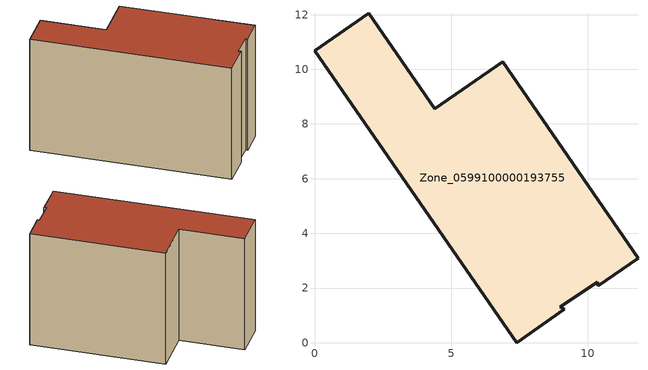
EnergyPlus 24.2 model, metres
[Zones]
Zone_0599100000193755
 floor ground (C_G): 11.83,3.09 10.38,2.08 10.35,2.21 8.99,1.31 9.14,1.22 7.39,0 0,10.68 1.98,12.05 4.4,8.56 6.88,10.28 z0
 wall outside (C_F): 8.99,1.31 10.35,2.21 10.38,2.08 11.83,3.09 6.88,10.28 4.4,8.56 1.98,12.05 0,10.68 7.39,0 9.14,1.22 8.99,1.31 z0:7.96
 roof outside (C_R): 10.38,2.08 11.83,3.09 6.88,10.28 4.4,8.56 1.98,12.05 0,10.68 7.39,0 9.14,1.22 8.99,1.31 10.35,2.21 z7.96
[BUILDING]
Pand.0599100000193755: North Axis=0; Terrain=City; Loads Convergence Tolerance Value=0.04; Temperature Convergence Tolerance Value=0.4; Solar Distribution=FullExterior; Maximum Number of Warmup Days=25; Minimum Number of Warmup Days=1
[Site:Location]
Rotterdam.The.Hague.AP_ZH_NLD Design_Conditions: Latitude=51.96; Longitude=4.45; Time Zone=1; Elevation=-4.5
[SITE:GROUNDTEMPERATURE:BUILDINGSURFACE]
18, 18, 18, 18, 18, 18, 18, 18, 18, 18, 18, 18
[MATERIAL] Thermal Absorptance=0.9; Solar Absorptance=0.7; Visible Absorptance=0.7
Name | Roughness | Thickness | Conductivity | Density | Specific Heat
G.TI.1975-1991 | MediumSmooth | 0.15 | 0.288461 | 540 | 1210
F.TI.1975-1991 | Rough | 0.3 | 0.230769 | 1920 | 840
R.TI.1975-1991 | MediumRough | 0.2 | 0.153846 | 1500 | 1000
[CONSTRUCTION]
C_G: G.TI.1975-1991
C_F: F.TI.1975-1991
C_R: R.TI.1975-1991
[ZONE]
Zone_0599100000193755: Type=1; Multiplier=1; Ceiling Height=Autocalculate; Volume=Autocalculate; Floor Area=autocalculate; Part of Total Floor Area=Yes
[ZONEINFILTRATION:DESIGNFLOWRATE]
Infil_Zone_0599100000193755: Zone or ZoneList or Space or SpaceList=Zone_0599100000193755; Schedule=AlwaysOn; Design Flow Rate Calculation Method=Flow/Area; Flow Rate per Floor Area=0.003; Constant Term Coefficient=1; Temperature Term Coefficient=0; Velocity Term Coefficient=0; Velocity Squared Term Coefficient=0
[HVACTEMPLATE:ZONE:IDEALLOADSAIRSYSTEM]
Zone_0599100000193755: Maximum Heating Supply Air Temperature=50; Minimum Cooling Supply Air Temperature=13; Maximum Heating Supply Air Humidity Ratio=0.0156; Minimum Cooling Supply Air Humidity Ratio=0.0077; Heating Limit=NoLimit; Cooling Limit=NoLimit; Dehumidification Control Type=ConstantSensibleHeatRatio; Cooling Sensible Heat Ratio=0.7; Dehumidification Setpoint=60; Humidification Control Type=None; Humidification Setpoint=30; Outdoor Air Method=None; Outdoor Air Flow Rate per Person=0.00944; Outdoor Air Flow Rate per Zone Floor Area=0; Outdoor Air Flow Rate per Zone=0; Demand Controlled Ventilation Type=None; Outdoor Air Economizer Type=NoEconomizer; Heat Recovery Type=None; Sensible Heat Recovery Effectiveness=0.7; Latent Heat Recovery Effectiveness=0.65
[ZONECONTROL:THERMOSTAT]
ThermostatControl_Zone_0599100000193755: Zone or ZoneList=Zone_0599100000193755; Control Type Schedule=DualSetpointControlType; Control 1=Thermostat_Zone_0599100000193755; Temperature Difference Between Cutout And Setpoint=0
[THERMOSTATSETPOINT:DUALSETPOINT]
Thermostat_Zone_0599100000193755: Heating Setpoint Temperature Schedule=HeatingSetpoint_Zone_0599100000193755; Cooling Setpoint Temperature Schedule=CoolingSetpoint_Zone_0599100000193755
[SCHEDULE:COMPACT]
HeatingSetpoint_Zone_0599100000193755: Through: 12/31, For: AllDays, Until: 24:00, 21
CoolingSetpoint_Zone_0599100000193755: Through: 12/31, For: AllDays, Until: 24:00, 24
DualSetpointControlType: Through: 12/31, For: AllDays, Until: 24:00, 4
AlwaysOn: Through: 12/31, For: AllDays, Until: 24:00, 1
